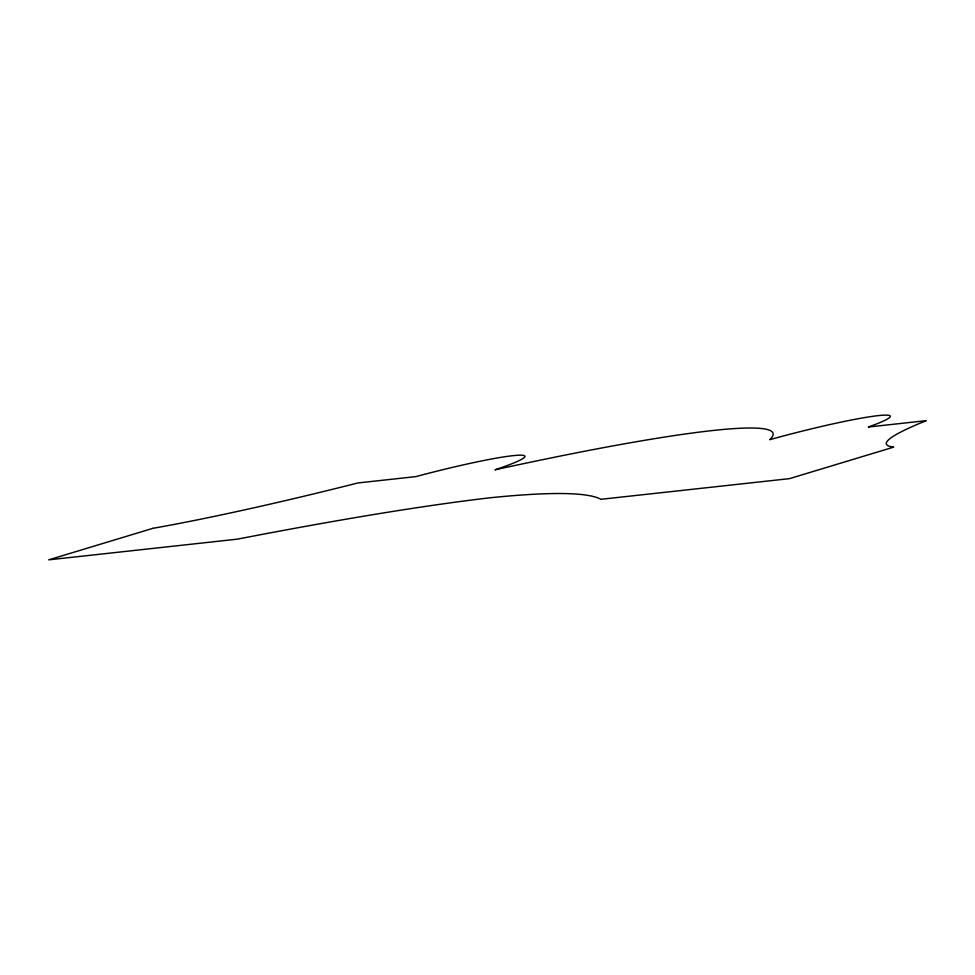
<?xml version="1.0" encoding="UTF-8"?>
<svg xmlns="http://www.w3.org/2000/svg" width="975" height="975" viewBox="0 0 975 975"><rect width="100%" height="100%" fill="white"/><g stroke="black" fill="none" stroke-linecap="round" stroke-linejoin="round"><path stroke-width="1.46" d="M152.965 528.316L48.75 559.833L237.303 539.163A1031.989 79.17 -14.5 0 1 490.047 497.786A1031.989 79.17 -14.5 0 1 600.917 499.31L789.482 478.64L893.697 447.123A324.712 24.911 -14.5 0 1 926.25 420.664L868.335 427.013A99.669 7.642 -14.5 0 0 875.16 415.996A99.669 7.642 -14.5 0 0 769.75 439.688A499.31 38.305 -14.5 0 0 495.032 469.804A99.669 7.642 -14.5 0 0 515.458 455.423A99.669 7.642 -14.5 0 0 415.837 476.617L357.923 482.954A324.712 24.911 -14.5 0 1 152.965 528.316"/></g></svg>
